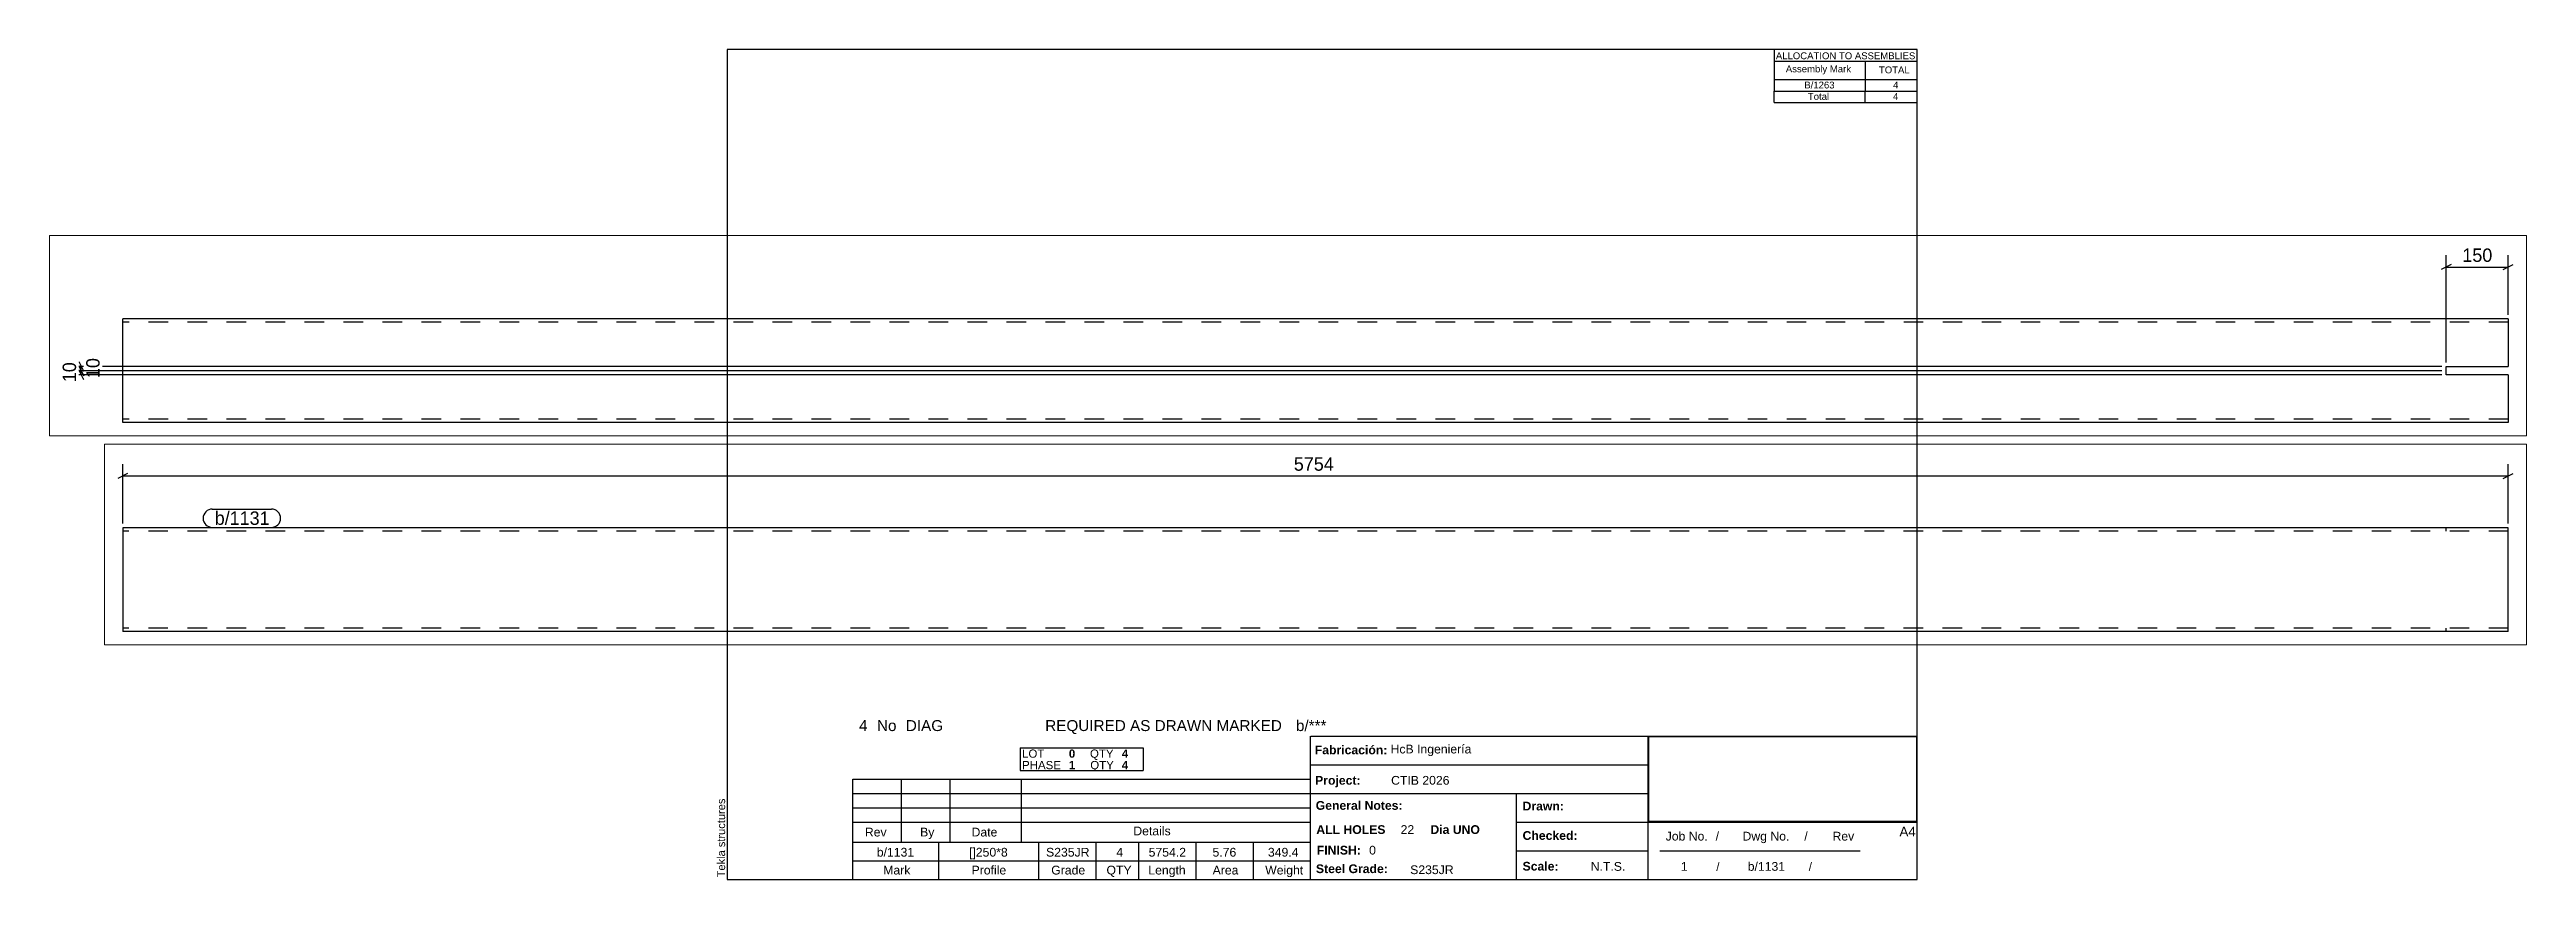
# Paper-space layout 'Layout1' of a CAD drawing. Header units: millimetres. Extents: x -158 to 439, y 5 to 205.
# The model-space entities are those that its viewports show. They can reach past a viewport. Long polylines and large blocks are cut down to what shows.
import ezdxf

# ---------------------------------------------------------------- set-up
doc = ezdxf.new("R2010")
doc.units = ezdxf.units.MM
doc.linetypes.add('DXK_LINE_DOT4', pattern=[0.9408, 0.4704, -0.4704])
doc.layers.add('Viewport layer', color=7, linetype='Continuous', plot=False)
doc.styles.add('Arial', font='ARIAL.TTF', dxfattribs={"height": 0.2})
doc.styles.add('Arial Bold', font='ARIALBD.TTF', dxfattribs={"height": 0.2})
doc.styles.add('Comic Sans MS', font='COMIC.TTF', dxfattribs={"height": 0.2})

msp = doc.modelspace()

# ---------------------------------------------------------------- linework, layer by layer
at = {"color": 8, "linetype": 'Continuous'}
for p, q in [((5780.6, 177), (5780.6, 435.4)), ((5930.6, 292), (5930.6, 435.4)), ((11018.6, 292), (11018.6, 435.4)), ((16772.7, 292), (16772.7, 435.4)), ((5792.6, 413), (5768.6, 401)), ((5780.6, 407), (5930.6, 407)), ((5918.6, 401), (5942.6, 413)), ((11030.6, 413), (11006.6, 401)), ((11018.6, 407), (16772.7, 407)), ((16760.7, 401), (16784.7, 413)), ((5770.6, 167), (50.8, 167)), ((5770.6, 157), (50.8, 157)), ((70.4, 179), (82.4, 155)), ((82.4, 145), (70.4, 169)), ((76.4, 157), (76.4, 167))]:
    msp.add_line(p, q, dxfattribs=at)
at = {"color": 7, "linetype": 'Continuous'}
for p, q in [((5930.6, 282), (176.4, 282)), ((176.4, 32), (176.4, 282)), ((5930.6, 282), (5930.6, 167)), ((16772.7, 282), (11018.6, 282)), ((11018.6, 282), (11018.6, 32)), ((16772.7, 32), (16772.7, 282)), ((5780.6, 147), (5780.6, 167)), ((5780.6, 167), (5930.6, 167)), ((5930.6, 147), (5780.6, 147)), ((5930.6, 147), (5930.6, 32)), ((5930.6, 32), (176.4, 32)), ((16772.7, 32), (11018.6, 32))]:
    msp.add_line(p, q, dxfattribs=at)
at = {"color": 7, "linetype": 'DXK_LINE_DOT4'}
for p, q in [((5930.6, 274), (176.4, 274)), ((16772.7, 274), (11018.6, 274)), ((16622.7, 274), (16622.7, 282)), ((5930.6, 40), (176.4, 40)), ((16772.7, 40), (11018.6, 40)), ((16622.7, 32), (16622.7, 40))]:
    msp.add_line(p, q, dxfattribs=at)

# ---------------------------------------------------------------- next in the draw order: wipeouts: each hides what was drawn before it
at = {"color": 0}
for points in [[(5897.6, 413), (5897.6, 457.8), (5813.5, 457.8), (5813.5, 413)], [(13954.2, 413), (13954.2, 457.8), (13837.1, 457.8), (13837.1, 413)], [(11371.5, 289), (11371.5, 321), (11240.6, 321), (11240.6, 289)], [(127.2, 191), (82.4, 191), (82.4, 133), (127.2, 133)]]:
    msp.add_wipeout(points, dxfattribs=at)

# ---------------------------------------------------------------- next in the draw order: linework, layer by layer
at = {"color": 8, "linetype": 'Continuous'}
for p, q in [((5770.6, 157), (48, 157)), ((5770.6, 147), (48, 147)), ((70.4, 169), (82.4, 145)), ((82.4, 135), (70.4, 159)), ((76.4, 147), (76.4, 157))]:
    msp.add_line(p, q, dxfattribs=at)

# ---------------------------------------------------------------- next in the draw order: texts
at = {"color": 3, "style": 'Comic Sans MS'}
for s, p in [('150', (5819.9, 419.4)), ('5754', (13843.5, 419.4))]:
    msp.add_text(s, height=32.38, dxfattribs=at).set_placement(p)
msp.add_text('10', height=32.38, rotation=90.00021, dxfattribs=at).set_placement((120.8, 139.4))

# ---------------------------------------------------------------- next in the draw order: wipeouts: each hides what was drawn before it
at = {"color": 0}
msp.add_wipeout([(11371.5, 289), (11371.5, 321), (11240.6, 321), (11240.6, 289)], dxfattribs=at)

# ---------------------------------------------------------------- next in the draw order: linework, layer by layer
at = {"color": 7, "linetype": 'Continuous'}
for p, q in [((11234.6, 327), (11377.5, 327)), ((11234.6, 283), (11377.5, 283))]:
    msp.add_line(p, q, dxfattribs=at)
for centre, start, end in [((11234.6, 305), 90, 270), ((11377.5, 305), 270, 90)]:
    msp.add_arc(centre, 22, start, end, dxfattribs=at)

# ---------------------------------------------------------------- next in the draw order: texts
at = {"color": 3, "style": 'Comic Sans MS'}
msp.add_text('b/1131', height=32.38, dxfattribs=at).set_placement((11240.6, 289))

# ---------------------------------------------------------------- next in the draw order: wipeouts: each hides what was drawn before it
at = {"color": 0}
msp.add_wipeout([(70.4, 181), (25.6, 181), (25.6, 123), (70.4, 123)], dxfattribs=at)

# ---------------------------------------------------------------- next in the draw order: texts
at = {"color": 3, "style": 'Comic Sans MS'}
msp.add_text('10', height=32.38, rotation=90.00021, dxfattribs=at).set_placement((64, 129.4))

psp = doc.layouts.get("Layout1")

# ---------------------------------------------------------------- linework, layer by layer
at = {"color": 5, "linetype": 'Continuous'}
for p, q in [((292, 205), (5, 205)), ((5, 205), (5, 5)), ((292, 5), (292, 205)), ((5, 5), (292, 5))]:
    psp.add_line(p, q, dxfattribs=at)
at = {"color": 7, "linetype": 'Continuous'}
for p, q in [((257.51, 205), (257.51, 197.75)), ((257.51, 197.75), (257.51, 195)), ((257.57, 202.24), (292, 202.24)), ((257.57, 197.75), (292, 197.75)), ((279.49, 202.24), (279.49, 197.75)), ((279.49, 197.75), (279.49, 195)), ((257.51, 192.23), (257.51, 194.99)), ((257.51, 192.23), (292, 192.23)), ((257.54, 194.99), (292, 194.99)), ((279.49, 192.23), (279.49, 194.99)), ((75.68, 36.74), (105.35, 36.74)), ((75.68, 36.74), (75.68, 33.98)), ((105.35, 36.74), (105.35, 33.98)), ((145.72, 5), (145.72, 39.5)), ((145.75, 39.5), (292, 39.5)), ((227.14, 5), (227.14, 39.5)), ((75.68, 33.98), (75.68, 31.22)), ((75.68, 31.22), (105.35, 31.22)), ((105.35, 33.98), (105.35, 31.22)), ((145.72, 32.6), (227.14, 32.6)), ((35.31, 13.97), (35.31, 29.15)), ((35.31, 29.15), (145.71, 29.15)), ((35.31, 25.7), (145.71, 25.7)), ((47.04, 13.97), (47.04, 29.15)), ((58.77, 13.97), (58.77, 29.15)), ((76.02, 13.97), (76.02, 29.15)), ((145.71, 13.97), (145.71, 29.15)), ((145.72, 25.7), (227.14, 25.7)), ((195.4, 5), (195.4, 25.7)), ((35.31, 22.25), (145.71, 22.25)), ((35.31, 18.8), (145.71, 18.8)), ((195.4, 18.8), (292, 18.8)), ((35.31, 13.96), (145.71, 13.97)), ((35.31, 9.49), (35.31, 13.96)), ((56.01, 9.49), (56.01, 13.97)), ((80.16, 9.49), (80.16, 13.97)), ((93.96, 9.49), (93.96, 13.97)), ((104.31, 9.49), (104.31, 13.97)), ((118.11, 9.49), (118.11, 13.97)), ((131.91, 9.49), (131.91, 13.97)), ((35.31, 9.48), (145.72, 9.49)), ((35.31, 5), (35.31, 9.48)), ((56.01, 5), (56.01, 9.48)), ((80.16, 5), (80.16, 9.48)), ((93.96, 5), (93.96, 9.48)), ((104.31, 5), (104.31, 9.48)), ((118.11, 5), (118.11, 9.48)), ((131.91, 5), (131.91, 9.48)), ((195.4, 11.9), (227.14, 11.9)), ((229.99, 11.92), (278.29, 11.92))]:
    psp.add_line(p, q, dxfattribs=at)
at = {"color": 2, "linetype": 'Continuous'}
for p, q in [((227.28, 39.46), (291.86, 39.46)), ((227.29, 19.02), (227.29, 39.46)), ((291.96, 19.03), (291.96, 39.47)), ((227.28, 19.03), (291.86, 19.03))]:
    psp.add_line(p, q, dxfattribs=at)

# ---------------------------------------------------------------- texts
at = {"color": 7}
for s, height, style, p in [('ALLOCATION TO ASSEMBLIES', 1.6475, 'Arial', (257.95, 202.68)), ('Assembly Mark', 1.6475, 'Arial', (260.35, 199.52)), ('TOTAL', 1.648, 'Arial', (282.81, 199.28)), ('4', 2.64, 'Arial', (36.8, 40.76)), ('No', 2.636, 'Arial', (41.13, 40.76)), ('DIAG', 2.636, 'Arial', (48.08, 40.76)), ('REQUIRED AS DRAWN MARKED', 2.636, 'Arial', (81.71, 40.76)), ('b/***', 2.636, 'Arial', (142.18, 40.76)), ('b/1131', 2.109, 'Arial', (41.08, 10.5)), ('[]250*8', 2.109, 'Arial', (63.33, 10.5)), ('S235JR', 2.109, 'Arial', (81.91, 10.5)), ('4', 2.11, 'Arial', (98.86, 10.5)), ('5754.2', 2.109, 'Arial', (106.66, 10.5)), ('5.76', 2.109, 'Arial', (122.06, 10.5)), ('349.4', 2.109, 'Arial', (135.43, 10.5)), ('FINISH:', 2.107, 'Arial Bold', (147.22, 11)), ('0', 2.11, 'Arial', (159.84, 11))]:
    psp.add_text(s, height=height, dxfattribs=dict(at, style=style)).set_placement(p)
at = {"color": 7, "linetype": 'Continuous'}
for s, height, style, p in [('B/1263', 1.648, 'Arial', (264.81, 195.63)), ('4', 1.65, 'Arial', (286.23, 195.63)), ('Total', 1.648, 'Arial', (265.67, 192.88)), ('4', 1.65, 'Arial', (286.21, 192.88)), ('LOT', 1.977, 'Arial', (76.13, 34.33)), ('0', 1.98, 'Arial Bold', (87.41, 34.33)), ('QTY', 1.977, 'Arial', (92.51, 34.33)), ('4', 1.98, 'Arial Bold', (100.18, 34.33)), ('Fabricación:', 2.1074, 'Arial Bold', (146.73, 35.16)), ('HcB Ingeniería', 2.1088, 'Arial', (165.02, 35.36)), ('PHASE', 1.977, 'Arial', (76.13, 31.57)), ('1', 1.98, 'Arial Bold', (87.41, 31.57)), ('QTY', 1.977, 'Arial', (92.58, 31.57)), ('4', 1.98, 'Arial Bold', (100.18, 31.57)), ('Project:', 2.107, 'Arial Bold', (146.81, 27.83)), ('CTIB 2026', 2.109, 'Arial', (165.14, 27.83)), ('General Notes:', 2.1074, 'Arial Bold', (146.96, 21.78)), ('ALL HOLES', 2.107, 'Arial Bold', (147.1, 15.96)), ('22', 2.109, 'Arial', (167.43, 15.96)), ('Dia UNO', 2.107, 'Arial Bold', (174.62, 15.96)), ('Drawn:', 2.107, 'Arial Bold', (196.85, 21.62)), ('Rev', 2.109, 'Arial', (38.21, 15.35)), ('By', 2.109, 'Arial', (51.53, 15.35)), ('Date', 2.109, 'Arial', (63.94, 15.35)), ('Details', 2.109, 'Arial', (102.96, 15.63)), ('Checked:', 2.107, 'Arial Bold', (196.85, 14.53)), ('Job No.', 2.109, 'Arial', (231.37, 14.37)), ('/', 2.11, 'Arial', (243.42, 14.37)), ('Dwg No.', 2.109, 'Arial', (249.91, 14.37)), ('/', 2.11, 'Arial', (264.81, 14.37)), ('Rev', 2.109, 'Arial', (271.61, 14.37)), ('A4', 2.307, 'Arial', (287.76, 15.38)), ('Mark', 2.109, 'Arial', (42.64, 6.19)), ('Profile', 2.109, 'Arial', (63.95, 6.19)), ('Grade', 2.109, 'Arial', (83.16, 6.19)), ('QTY', 2.109, 'Arial', (96.49, 6.19)), ('Length', 2.109, 'Arial', (106.58, 6.19)), ('Area', 2.109, 'Arial', (122.09, 6.19)), ('Weight', 2.109, 'Arial', (134.77, 6.19)), ('Steel Grade:', 2.1074, 'Arial Bold', (147.01, 6.52)), ('S235JR', 2.109, 'Arial', (169.74, 6.28)), ('Scale:', 2.107, 'Arial Bold', (196.85, 7.13)), ('N.T.S.', 2.109, 'Arial', (213.29, 7.08)), ('1', 2.11, 'Arial', (235.04, 7.08)), ('/', 1.98, 'Arial', (243.58, 7.08)), ('b/1131', 2.109, 'Arial', (251.16, 7.08)), ('/', 1.98, 'Arial', (265.88, 7.08))]:
    psp.add_text(s, height=height, dxfattribs=dict(at, style=style)).set_placement(p)
at = {"color": 174, "linetype": 'Continuous', "style": 'Arial'}
psp.add_text('Tekla structures', height=1.9102, rotation=90, dxfattribs=at).set_placement((4.5, 5.5))

# ---------------------------------------------------------------- viewports
at = {"layer": 'Viewport layer', "view_target_point": (2987.28, 241.7)}
psp.add_viewport(center=(140.27, 136.06), size=(597.46, 48.34), view_center_point=(0, 0), view_height=483.4, dxfattribs=at)
at = {"layer": 'Viewport layer', "view_target_point": (13895.65, 241.7)}
psp.add_viewport(center=(146.89, 85.72), size=(584.22, 48.34), view_center_point=(0, 0), view_height=483.4, status=3, dxfattribs=at)

doc.saveas('drawing.dxf')
